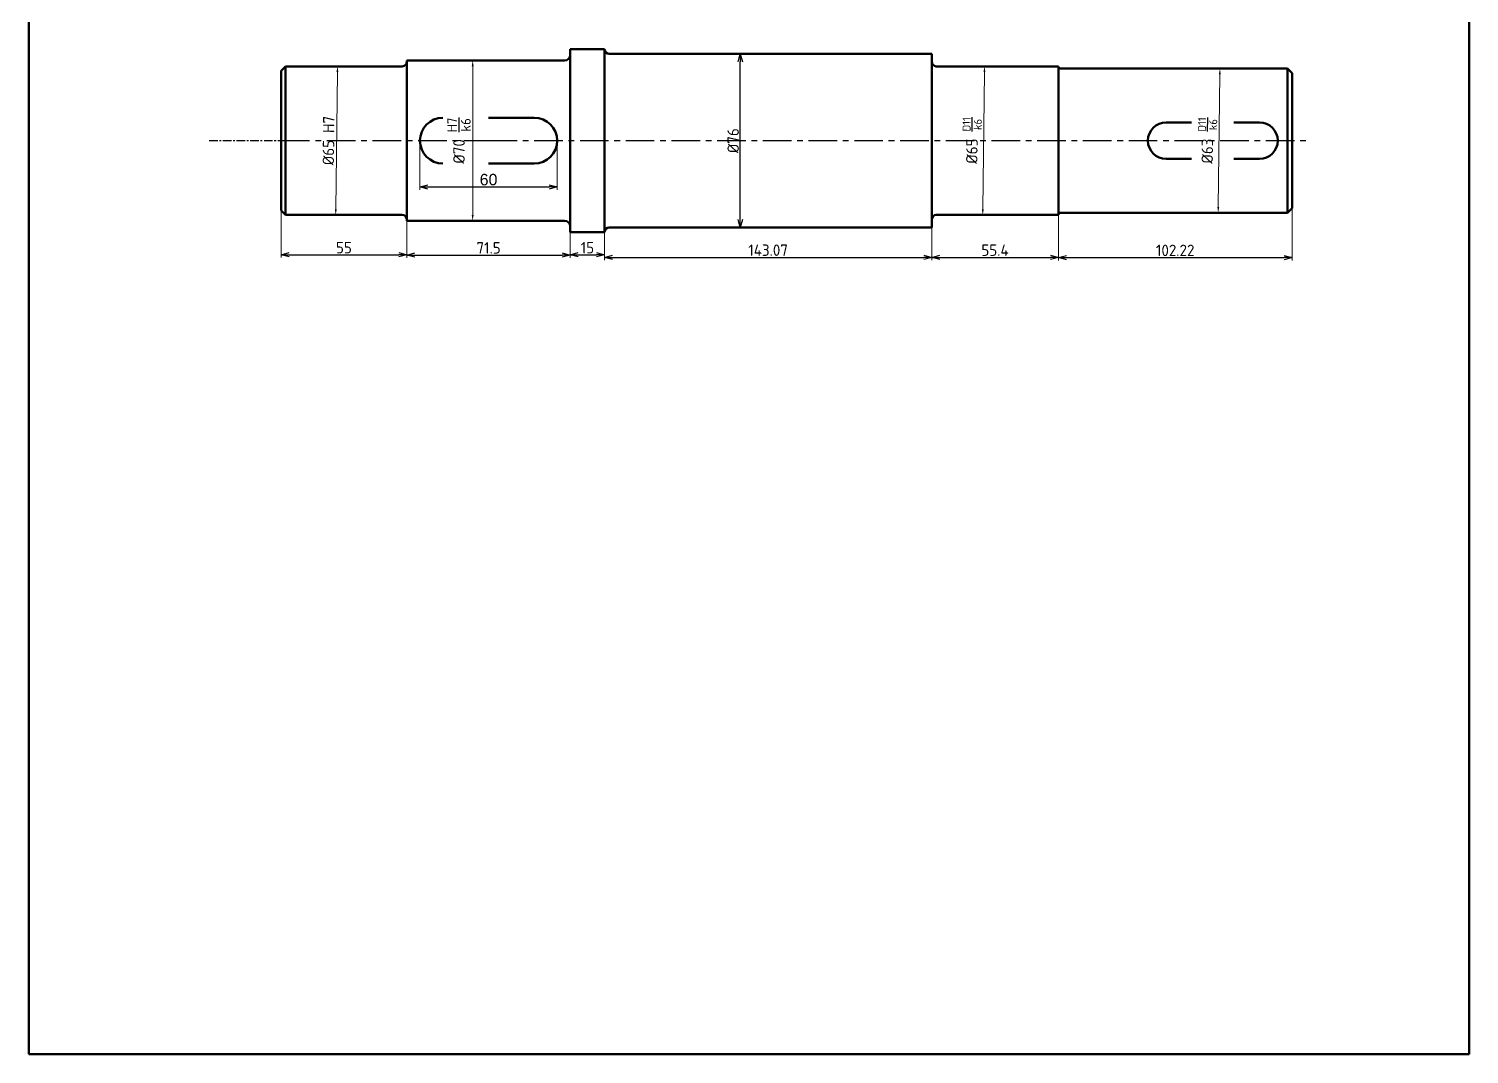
# Model space of a CAD drawing. Header units: millimetres. Extents: x -21370 to -1531, y 2 to 2748.
# Drawn here: x -8042 to -7412, y 1857 to 2305 of the extents above; entities that cross this region are included whole.
import ezdxf

# ---------------------------------------------------------------- set-up
doc = ezdxf.new("R2010")
doc.units = ezdxf.units.MM
doc.header["$LTSCALE"] = 10
doc.header["$MEASUREMENT"] = 0
doc.linetypes.add('CENTER', pattern=[2, 1.25, -0.25, 0.25, -0.25])
for name, color, linetype, lineweight in [('NET TAM', 80, 'CENTER', 25), ('NET ĐẬM', 7, 'Continuous', 50), ('THƯỜNG MẢNH', 110, 'Continuous', 25)]:
    doc.layers.add(name, color=color, linetype=linetype, lineweight=lineweight)
doc.styles.get("Standard").update_dxf_attribs({"font": 'arial.ttf', "height": 5})
doc.styles.add('TCVN', font='arial.ttf')
doc.dimstyles.new('TCVN', dxfattribs={"dimtxt": 2.5, "dimasz": 2.5, "dimexe": 1, "dimexo": 1, "dimgap": 1, "dimtad": 1, "dimtoh": 1, "dimdec": 1, "dimdsep": 46, "dimtxsty": 'TCVN', "dimcen": 0.09, "dimclrd": 2, "dimclre": 2, "dimclrt": 3, "dimadec": 0, "dimazin": 3, "dimtfac": 1, "dimtdec": 1, "dimtmove": 0, "dimatfit": 3, "dimfxl": 1, "dimtolj": 1, "dimtzin": 0, "dimlwd": 13, "dimlwe": 13, "dimarcsym": 1})
doc.dimstyles.new('TCVN$0', dxfattribs={"dimtxt": 3.5, "dimasz": 3.5, "dimexe": 1.25, "dimexo": 0.625, "dimtad": 1, "dimtoh": 1, "dimzin": 12, "dimdsep": 46, "dimtxsty": 'Standard', "dimblk": 'OPEN30', "dimcen": 3.5, "dimclrd": 3, "dimclre": 2, "dimclrt": 1, "dimadec": 0, "dimazin": 3, "dimtp": 0.1, "dimtm": 0.1, "dimtfac": 0.71, "dimtmove": 0, "dimatfit": 3, "dimldrblk": 'OPEN30', "dimfxl": 1, "dimtfillclr": 256, "dimlwd": 25, "dimlwe": 13, "dimarcsym": 1})

# ---------------------------------------------------------------- blocks, each defined once
blk = doc.blocks.new('*D140')
at = {"layer": 'Defpoints', "color": 0, "transparency": 16777216}
for p in [(-7907.49, 2288.96), (-7907.28, 2288.95), (-7908.04, 2223.96)]:
    blk.add_point(p, dxfattribs=at)
at = {"layer": 'THƯỜNG MẢNH', "lineweight": 13, "transparency": 16777216}
for p, q in [((-7908.28, 2288.97), (-7908.49, 2288.97)), ((-7908.23, 2226.46), (-7907.52, 2286.46)), ((-7909.04, 2223.97), (-7909.26, 2223.97))]:
    blk.add_line(p, q, dxfattribs=at)
at = {"layer": 'THƯỜNG MẢNH', "transparency": 16777216}
for points in [[(-7907.94, 2286.46), (-7907.1, 2286.45), (-7907.49, 2288.96)], [(-7908.64, 2226.47), (-7907.81, 2226.46), (-7908.26, 2223.96)]]:
    blk.add_solid(points, dxfattribs=at)
at = {"layer": 'THƯỜNG MẢNH', "color": 3, "transparency": 16777216, "insert": (-7911.38, 2256.5), "char_height": 2.5, "attachment_point": 5, "rotation": 89.32481, "style": 'TCVN'}
blk.add_mtext('\\A1;{\\fTCVN 7284|b0|i0|c0|p34;\\H2x;Ø65 H7}', dxfattribs=at)
blk = doc.blocks.new('*D141')
at = {"layer": 'Defpoints', "color": 0, "transparency": 16777216}
for p in [(-7627.94, 2289), (-7624.49, 2288.96), (-7628.7, 2224)]:
    blk.add_point(p, dxfattribs=at)
at = {"layer": 'THƯỜNG MẢNH', "lineweight": 13, "transparency": 16777216}
for p, q in [((-7626.94, 2288.99), (-7623.49, 2288.95)), ((-7625.23, 2226.46), (-7624.52, 2286.46)), ((-7627.7, 2223.99), (-7624.26, 2223.95))]:
    blk.add_line(p, q, dxfattribs=at)
at = {"layer": 'THƯỜNG MẢNH', "transparency": 16777216}
for points in [[(-7624.94, 2286.46), (-7624.1, 2286.45), (-7624.49, 2288.96)], [(-7625.64, 2226.47), (-7624.81, 2226.46), (-7625.26, 2223.96)]]:
    blk.add_solid(points, dxfattribs=at)
at = {"layer": 'THƯỜNG MẢNH', "color": 3, "transparency": 16777216, "insert": (-7629.96, 2256.52), "char_height": 2.5, "attachment_point": 5, "rotation": 89.32481, "style": 'TCVN'}
blk.add_mtext('\\A1;{\\fTCVN 7284|b0|i0|c0|p34;\\H2x;Ø65 \\H0.7x;\\SD11/k6;}', dxfattribs=at)
blk = doc.blocks.new('*D142')
at = {"layer": 'Defpoints', "color": 0, "transparency": 16777216}
for p in [(-7521.53, 2287.96), (-7521.53, 2287.96), (-7522.28, 2224.96)]:
    blk.add_point(p, dxfattribs=at)
at = {"layer": 'THƯỜNG MẢNH', "lineweight": 13, "transparency": 16777216}
for p, q in [((-7522.25, 2227.46), (-7521.56, 2285.46)), ((-7523.28, 2224.97), (-7523.28, 2224.97))]:
    blk.add_line(p, q, dxfattribs=at)
at = {"layer": 'THƯỜNG MẢNH', "transparency": 16777216}
for points in [[(-7521.98, 2285.46), (-7521.15, 2285.45), (-7521.53, 2287.96)], [(-7522.66, 2227.47), (-7521.83, 2227.46), (-7522.28, 2224.96)]]:
    blk.add_solid(points, dxfattribs=at)
at = {"layer": 'THƯỜNG MẢNH', "color": 3, "transparency": 16777216, "insert": (-7526.99, 2256.52), "char_height": 2.5, "attachment_point": 5, "rotation": 89.32481, "style": 'TCVN'}
blk.add_mtext('\\A1;{\\fTCVN 7284|b0|i0|c0|p34;\\H2x;Ø63 \\H0.7x;\\SD11/k6;}', dxfattribs=at)
blk = doc.blocks.new('*D147')
at = {"layer": 'Defpoints', "color": 0, "transparency": 16777216}
for p in [(-7852.36, 2291.46), (-7848.35, 2291.46), (-7852.36, 2221.46)]:
    blk.add_point(p, dxfattribs=at)
at = {"layer": 'THƯỜNG MẢNH', "lineweight": 13, "transparency": 16777216}
for p, q in [((-7851.36, 2291.46), (-7847.35, 2291.46)), ((-7848.35, 2223.96), (-7848.35, 2288.96)), ((-7851.36, 2221.46), (-7847.35, 2221.46))]:
    blk.add_line(p, q, dxfattribs=at)
at = {"layer": 'THƯỜNG MẢNH', "transparency": 16777216}
for points in [[(-7848.77, 2288.96), (-7847.93, 2288.96), (-7848.35, 2291.46)], [(-7848.77, 2223.96), (-7847.93, 2223.96), (-7848.35, 2221.46)]]:
    blk.add_solid(points, dxfattribs=at)
at = {"layer": 'THƯỜNG MẢNH', "color": 3, "transparency": 16777216, "insert": (-7854.33, 2256.46), "char_height": 2.5, "width": 36.2285, "attachment_point": 5, "rotation": 90, "style": 'TCVN'}
blk.add_mtext('\\A1;{\\fTCVN 7284|b0|i0|c0|p34;\\H2x;Ø70 \\H0.85401x;\\SH7/k6;}', dxfattribs=at)
blk = doc.blocks.new('_Open30')
at = {"color": 0, "linetype": 'ByBlock', "lineweight": -2}
for p, q in [((-1, 0.27), (0, 0)), ((0, 0), (-1, -0.27)), ((0, 0), (-1, 0))]:
    blk.add_line(p, q, dxfattribs=at)
blk = doc.blocks.new('*D153')
at = {"layer": 'Defpoints', "color": 0, "transparency": 16777216}
for p in [(-7932.16, 2225.96), (-7877.16, 2226.88), (-7877.16, 2206.57)]:
    blk.add_point(p, dxfattribs=at)
at = {"layer": 'THƯỜNG MẢNH', "linetype": 'Continuous', "lineweight": 13, "transparency": 16777216}
for p, q in [((-7932.16, 2225.33), (-7932.16, 2205.32)), ((-7877.16, 2226.26), (-7877.16, 2205.32))]:
    blk.add_line(p, q, dxfattribs=at)
at = {"layer": 'THƯỜNG MẢNH', "color": 3, "linetype": 'Continuous', "lineweight": 25, "transparency": 16777216}
blk.add_line((-7928.66, 2206.57), (-7880.66, 2206.57), dxfattribs=at)
at = {"layer": 'THƯỜNG MẢNH', "color": 3, "lineweight": 25, "transparency": 16777216, "xscale": 3.5, "yscale": 3.5, "zscale": 3.5, "rotation": 180}
blk.add_blockref('_Open30', (-7932.16, 2206.57), dxfattribs=at)
at = {"layer": 'THƯỜNG MẢNH', "color": 3, "lineweight": 25, "transparency": 16777216, "xscale": 3.5, "yscale": 3.5, "zscale": 3.5}
blk.add_blockref('_Open30', (-7877.16, 2206.57), dxfattribs=at)
at = {"layer": 'THƯỜNG MẢNH', "transparency": 16777216, "insert": (-7904.66, 2209.69), "char_height": 5, "attachment_point": 5}
blk.add_mtext('{\\fTCVN 7284|b0|i0|c0|p34;55}', dxfattribs=at)
blk = doc.blocks.new('*D154')
at = {"layer": 'Defpoints', "color": 0, "transparency": 16777216}
for p in [(-7877.16, 2226.88), (-7805.66, 2226.88), (-7805.66, 2206.45)]:
    blk.add_point(p, dxfattribs=at)
at = {"layer": 'THƯỜNG MẢNH', "linetype": 'Continuous', "lineweight": 13, "transparency": 16777216}
for p, q in [((-7877.16, 2226.26), (-7877.16, 2205.2)), ((-7805.66, 2226.26), (-7805.66, 2205.2))]:
    blk.add_line(p, q, dxfattribs=at)
at = {"layer": 'THƯỜNG MẢNH', "color": 3, "linetype": 'Continuous', "lineweight": 25, "transparency": 16777216}
blk.add_line((-7873.66, 2206.45), (-7809.16, 2206.45), dxfattribs=at)
at = {"layer": 'THƯỜNG MẢNH', "color": 3, "lineweight": 25, "transparency": 16777216, "xscale": 3.5, "yscale": 3.5, "zscale": 3.5, "rotation": 180}
blk.add_blockref('_Open30', (-7877.16, 2206.45), dxfattribs=at)
at = {"layer": 'THƯỜNG MẢNH', "color": 3, "lineweight": 25, "transparency": 16777216, "xscale": 3.5, "yscale": 3.5, "zscale": 3.5}
blk.add_blockref('_Open30', (-7805.66, 2206.45), dxfattribs=at)
at = {"layer": 'THƯỜNG MẢNH', "transparency": 16777216, "insert": (-7841.41, 2209.57), "char_height": 5, "attachment_point": 5}
blk.add_mtext('{\\fTCVN 7284|b0|i0|c0|p34;71.5}', dxfattribs=at)
blk = doc.blocks.new('*D155')
at = {"layer": 'Defpoints', "color": 0, "transparency": 16777216}
for p in [(-7805.66, 2226.88), (-7790.66, 2226.88), (-7790.66, 2206.53)]:
    blk.add_point(p, dxfattribs=at)
at = {"layer": 'THƯỜNG MẢNH', "linetype": 'Continuous', "lineweight": 13, "transparency": 16777216}
for p, q in [((-7805.66, 2226.26), (-7805.66, 2205.28)), ((-7790.66, 2226.26), (-7790.66, 2205.28))]:
    blk.add_line(p, q, dxfattribs=at)
at = {"layer": 'THƯỜNG MẢNH', "color": 3, "linetype": 'Continuous', "lineweight": 25, "transparency": 16777216}
blk.add_line((-7802.16, 2206.53), (-7794.16, 2206.53), dxfattribs=at)
at = {"layer": 'THƯỜNG MẢNH', "color": 3, "lineweight": 25, "transparency": 16777216, "xscale": 3.5, "yscale": 3.5, "zscale": 3.5, "rotation": 180}
blk.add_blockref('_Open30', (-7805.66, 2206.53), dxfattribs=at)
at = {"layer": 'THƯỜNG MẢNH', "color": 3, "lineweight": 25, "transparency": 16777216, "xscale": 3.5, "yscale": 3.5, "zscale": 3.5}
blk.add_blockref('_Open30', (-7790.66, 2206.53), dxfattribs=at)
at = {"layer": 'THƯỜNG MẢNH', "transparency": 16777216, "insert": (-7798.16, 2209.65), "char_height": 5, "attachment_point": 5}
blk.add_mtext('{\\fTCVN 7284|b0|i0|c0|p34;15}', dxfattribs=at)
blk = doc.blocks.new('*D156')
at = {"layer": 'Defpoints', "color": 0, "transparency": 16777216}
for p in [(-7647.59, 2229.12), (-7592.19, 2229.12), (-7592.19, 2205.43)]:
    blk.add_point(p, dxfattribs=at)
at = {"layer": 'THƯỜNG MẢNH', "linetype": 'Continuous', "lineweight": 13, "transparency": 16777216}
for p, q in [((-7647.59, 2228.49), (-7647.59, 2204.18)), ((-7592.19, 2228.49), (-7592.19, 2204.18))]:
    blk.add_line(p, q, dxfattribs=at)
at = {"layer": 'THƯỜNG MẢNH', "color": 3, "linetype": 'Continuous', "lineweight": 25, "transparency": 16777216}
blk.add_line((-7644.09, 2205.43), (-7595.69, 2205.43), dxfattribs=at)
at = {"layer": 'THƯỜNG MẢNH', "color": 3, "lineweight": 25, "transparency": 16777216, "xscale": 3.5, "yscale": 3.5, "zscale": 3.5, "rotation": 180}
blk.add_blockref('_Open30', (-7647.59, 2205.43), dxfattribs=at)
at = {"layer": 'THƯỜNG MẢNH', "color": 3, "lineweight": 25, "transparency": 16777216, "xscale": 3.5, "yscale": 3.5, "zscale": 3.5}
blk.add_blockref('_Open30', (-7592.19, 2205.43), dxfattribs=at)
at = {"layer": 'THƯỜNG MẢNH', "transparency": 16777216, "insert": (-7619.89, 2208.56), "char_height": 5, "attachment_point": 5}
blk.add_mtext('{\\fTCVN 7284|b0|i0|c0|p34;55.4}', dxfattribs=at)
blk = doc.blocks.new('*D157')
at = {"layer": 'Defpoints', "color": 0, "transparency": 16777216}
for p in [(-7592.19, 2229.12), (-7489.97, 2229.12), (-7489.97, 2205.35)]:
    blk.add_point(p, dxfattribs=at)
at = {"layer": 'THƯỜNG MẢNH', "linetype": 'Continuous', "lineweight": 13, "transparency": 16777216}
for p, q in [((-7592.19, 2228.49), (-7592.19, 2204.1)), ((-7489.97, 2228.49), (-7489.97, 2204.1))]:
    blk.add_line(p, q, dxfattribs=at)
at = {"layer": 'THƯỜNG MẢNH', "color": 3, "linetype": 'Continuous', "lineweight": 25, "transparency": 16777216}
blk.add_line((-7588.69, 2205.35), (-7493.47, 2205.35), dxfattribs=at)
at = {"layer": 'THƯỜNG MẢNH', "color": 3, "lineweight": 25, "transparency": 16777216, "xscale": 3.5, "yscale": 3.5, "zscale": 3.5, "rotation": 180}
blk.add_blockref('_Open30', (-7592.19, 2205.35), dxfattribs=at)
at = {"layer": 'THƯỜNG MẢNH', "color": 3, "lineweight": 25, "transparency": 16777216, "xscale": 3.5, "yscale": 3.5, "zscale": 3.5}
blk.add_blockref('_Open30', (-7489.97, 2205.35), dxfattribs=at)
at = {"layer": 'THƯỜNG MẢNH', "transparency": 16777216, "insert": (-7541.08, 2208.48), "char_height": 5, "attachment_point": 5}
blk.add_mtext('{\\fTCVN 7284|b0|i0|c0|p34;102.22}', dxfattribs=at)
blk = doc.blocks.new('*D158')
at = {"layer": 'Defpoints', "color": 0, "transparency": 16777216}
for p in [(-7790.66, 2224.31), (-7647.59, 2224.31), (-7647.59, 2205.43)]:
    blk.add_point(p, dxfattribs=at)
at = {"layer": 'THƯỜNG MẢNH', "linetype": 'Continuous', "lineweight": 13, "transparency": 16777216}
for p, q in [((-7790.66, 2223.68), (-7790.66, 2204.18)), ((-7647.59, 2223.68), (-7647.59, 2204.18))]:
    blk.add_line(p, q, dxfattribs=at)
at = {"layer": 'THƯỜNG MẢNH', "color": 3, "linetype": 'Continuous', "lineweight": 25, "transparency": 16777216}
blk.add_line((-7787.16, 2205.43), (-7651.09, 2205.43), dxfattribs=at)
at = {"layer": 'THƯỜNG MẢNH', "color": 3, "lineweight": 25, "transparency": 16777216, "xscale": 3.5, "yscale": 3.5, "zscale": 3.5, "rotation": 180}
blk.add_blockref('_Open30', (-7790.66, 2205.43), dxfattribs=at)
at = {"layer": 'THƯỜNG MẢNH', "color": 3, "lineweight": 25, "transparency": 16777216, "xscale": 3.5, "yscale": 3.5, "zscale": 3.5}
blk.add_blockref('_Open30', (-7647.59, 2205.43), dxfattribs=at)
at = {"layer": 'THƯỜNG MẢNH', "transparency": 16777216, "insert": (-7719.13, 2208.56), "char_height": 5, "attachment_point": 5}
blk.add_mtext('{\\fTCVN 7284|b0|i0|c0|p34;143.07}', dxfattribs=at)
blk = doc.blocks.new('*D160')
at = {"layer": 'Defpoints', "color": 0, "transparency": 16777216}
for p in [(-7871.41, 2256.46), (-7811.41, 2256.46), (-7811.41, 2236.21)]:
    blk.add_point(p, dxfattribs=at)
at = {"layer": 'THƯỜNG MẢNH', "linetype": 'Continuous', "lineweight": 13, "transparency": 16777216}
for p, q in [((-7871.41, 2255.83), (-7871.41, 2234.96)), ((-7811.41, 2255.83), (-7811.41, 2234.96))]:
    blk.add_line(p, q, dxfattribs=at)
at = {"layer": 'THƯỜNG MẢNH', "color": 3, "linetype": 'Continuous', "lineweight": 25, "transparency": 16777216}
blk.add_line((-7867.91, 2236.21), (-7814.91, 2236.21), dxfattribs=at)
at = {"layer": 'THƯỜNG MẢNH', "color": 3, "lineweight": 25, "transparency": 16777216, "xscale": 3.5, "yscale": 3.5, "zscale": 3.5, "rotation": 180}
blk.add_blockref('_Open30', (-7871.41, 2236.21), dxfattribs=at)
at = {"layer": 'THƯỜNG MẢNH', "color": 3, "lineweight": 25, "transparency": 16777216, "xscale": 3.5, "yscale": 3.5, "zscale": 3.5}
blk.add_blockref('_Open30', (-7811.41, 2236.21), dxfattribs=at)
at = {"layer": 'THƯỜNG MẢNH', "transparency": 16777216, "insert": (-7841.41, 2239.39), "char_height": 5, "attachment_point": 5}
blk.add_mtext('60', dxfattribs=at)
blk = doc.blocks.new('*D161')
at = {"layer": 'Defpoints', "color": 0, "transparency": 16777216}
for p in [(-7731.29, 2294.46), (-7723.02, 2294.46), (-7723.02, 2218.46)]:
    blk.add_point(p, dxfattribs=at)
at = {"layer": 'THƯỜNG MẢNH', "color": 2, "linetype": 'Continuous', "lineweight": 13, "transparency": 16777216}
for p, q in [((-7723.65, 2294.46), (-7732.54, 2294.46)), ((-7723.65, 2218.46), (-7732.54, 2218.46))]:
    blk.add_line(p, q, dxfattribs=at)
at = {"layer": 'THƯỜNG MẢNH', "color": 3, "linetype": 'Continuous', "lineweight": 25, "transparency": 16777216}
blk.add_line((-7731.29, 2221.96), (-7731.29, 2290.96), dxfattribs=at)
at = {"layer": 'THƯỜNG MẢNH', "color": 3, "lineweight": 25, "transparency": 16777216, "xscale": 3.5, "yscale": 3.5, "zscale": 3.5}
for p, rotation in [((-7731.29, 2294.46), 90), ((-7731.29, 2218.46), 270)]:
    blk.add_blockref('_Open30', p, dxfattribs=dict(at, rotation=rotation))
at = {"layer": 'THƯỜNG MẢNH', "color": 1, "transparency": 16777216, "insert": (-7734.42, 2256.46), "char_height": 5, "width": 5.3024, "attachment_point": 5, "rotation": 90}
blk.add_mtext('{\\fTCVN 7284|b0|i0|c0|p34;\\C3;Ø76}', dxfattribs=at)

msp = doc.modelspace()

# ---------------------------------------------------------------- linework, layer by layer
at = {"layer": 'NET TAM', "ltscale": 0.3}
msp.add_line((-7963.623, 2256.46, -40085.515), (-7932.16, 2256.46, -40085.515), dxfattribs=at)
at = {"layer": 'NET TAM'}
for p, q in [((-7932.16, 2256.459, -40085.515), (-7841.41, 2256.459, -40085.515)), ((-7841.41, 2256.459, -40085.515), (-7482.713, 2256.459, -40085.515))]:
    msp.add_line(p, q, dxfattribs=at)
at = {"layer": 'NET ĐẬM'}
for p, q in [((-8042.495, 1856.959, -40085.515), (-8042.495, 2747.959, -40085.515)), ((-7412.495, 2747.959, -40085.515), (-7412.495, 1856.959, -40085.515)), ((-7805.66, 2296.459, -40085.515), (-7805.66, 2256.459, -40085.515)), ((-7805.66, 2296.459, -40085.515), (-7790.66, 2296.459, -40085.515)), ((-7790.66, 2296.459, -40085.515), (-7790.66, 2256.459, -40085.515)), ((-7788.66, 2294.459, -40085.515), (-7647.594, 2294.459, -40085.515)), ((-7788.659, 2294.459, -40085.515), (-7647.594, 2294.459, -40085.515)), ((-7647.594, 2294.459, -40085.515), (-7647.594, 2256.459, -40085.515)), ((-7932.16, 2286.959, -40085.515), (-7930.16, 2288.959, -40085.515)), ((-7932.16, 2286.959, -40085.515), (-7932.16, 2256.459, -40085.515)), ((-7930.16, 2223.959, -40085.515), (-7930.16, 2288.959, -40085.515)), ((-7930.16, 2288.959, -40085.515), (-7879.16, 2288.959, -40085.515)), ((-7930.16, 2256.459, -40085.515), (-7930.16, 2288.959, -40085.515)), ((-7930.16, 2288.959, -40085.515), (-7930.16, 2223.959, -40085.515)), ((-7877.16, 2291.459, -40085.515), (-7877.16, 2256.459, -40085.515)), ((-7841.41, 2291.459, -40085.515), (-7808.16, 2291.459, -40085.515)), ((-7612.97, 2288.959, -40085.515), (-7645.594, 2288.959, -40085.515)), ((-7614.153, 2288.946, -40085.515), (-7594.904, 2288.959, -40085.515)), ((-7612.97, 2288.959, -40085.515), (-7612.97, 2288.959, -40085.515)), ((-7594.904, 2288.959, -40085.515), (-7592.195, 2288.959, -40085.515)), ((-7592.195, 2288.959, -40085.515), (-7592.195, 2256.459, -40085.515)), ((-7491.97, 2287.959, -40085.515), (-7591.195, 2287.959, -40085.515)), ((-7489.97, 2285.959, -40085.515), (-7491.97, 2287.959, -40085.515)), ((-7491.97, 2256.459, -40085.515), (-7491.97, 2287.959, -40085.515)), ((-7489.97, 2256.459, -40085.515), (-7489.97, 2285.959, -40085.515)), ((-7821.41, 2266.459, -40085.515), (-7841.41, 2266.459, -40085.515)), ((-7545.012, 2264.459, -40085.515), (-7533.952, 2264.459, -40085.515)), ((-7504.22, 2264.459, -40085.515), (-7515.457, 2264.459, -40085.515)), ((-7932.16, 2225.959, -40085.515), (-7932.16, 2256.459, -40085.515)), ((-7932.16, 2225.959, -40085.515), (-7932.16, 2256.459, -40085.515)), ((-7930.16, 2256.459, -40085.515), (-7930.16, 2223.959, -40085.515)), ((-7930.16, 2256.459, -40085.515), (-7930.16, 2223.959, -40085.515)), ((-7805.66, 2216.459, -40085.515), (-7805.66, 2256.459, -40085.515)), ((-7790.66, 2216.459, -40085.515), (-7790.66, 2256.459, -40085.515)), ((-7647.594, 2218.459, -40085.515), (-7647.594, 2256.459, -40085.515)), ((-7592.195, 2223.959, -40085.515), (-7592.195, 2256.459, -40085.515)), ((-7491.97, 2256.459, -40085.515), (-7491.97, 2224.959, -40085.515)), ((-7489.97, 2256.459, -40085.515), (-7489.97, 2226.959, -40085.515)), ((-7821.41, 2246.459, -40085.515), (-7841.41, 2246.459, -40085.515)), ((-7545.012, 2248.459, -40085.515), (-7533.952, 2248.459, -40085.515)), ((-7504.22, 2248.459, -40085.515), (-7515.457, 2248.459, -40085.515)), ((-7932.16, 2225.959, -40085.515), (-7930.16, 2223.959, -40085.515)), ((-7930.16, 2223.959, -40085.515), (-7879.16, 2223.959, -40085.515)), ((-7930.16, 2223.959, -40085.515), (-7879.16, 2223.959, -40085.515)), ((-7612.97, 2223.959, -40085.515), (-7645.594, 2223.959, -40085.515)), ((-7614.153, 2223.959, -40085.515), (-7594.904, 2223.959, -40085.515)), ((-7612.97, 2223.959, -40085.515), (-7612.97, 2223.959, -40085.515)), ((-7594.904, 2223.959, -40085.515), (-7592.195, 2223.959, -40085.515)), ((-7491.97, 2224.959, -40085.515), (-7591.195, 2224.959, -40085.515)), ((-7489.97, 2226.959, -40085.515), (-7491.97, 2224.959, -40085.515)), ((-7841.41, 2221.459, -40085.515), (-7877.16, 2221.459, -40085.515)), ((-7788.659, 2218.459, -40085.515), (-7647.594, 2218.46, -40085.515)), ((-7805.66, 2216.459, -40085.515), (-7790.66, 2216.459, -40085.515)), ((-7790.66, 2216.459, -40085.515), (-7790.66, 2216.459, -40085.515)), ((-7412.495, 1856.959, -40085.515), (-8042.495, 1856.959, -40085.515))]:
    msp.add_line(p, q, dxfattribs=at)
at = {"layer": 'NET ĐẬM', "linetype": 'Continuous'}
for p, q in [((-7805.66, 2216.459, -40085.515), (-7805.66, 2296.459, -40085.515)), ((-7877.16, 2221.459, -40085.515), (-7877.16, 2291.459, -40085.515)), ((-7808.16, 2291.459, -40085.515), (-7877.16, 2291.459, -40085.515)), ((-7808.16, 2221.459, -40085.515), (-7877.16, 2221.459, -40085.515))]:
    msp.add_line(p, q, dxfattribs=at)
at = {"layer": 'NET ĐẬM'}
for centre, radius, start, end in [((-7808.16, 2293.959, -40085.515), 2.5, 270, 0), ((-7788.66, 2296.459, -40085.515), 2, 180, 270), ((-7879.16, 2290.959, -40085.515), 2, 270, 0), ((-7645.593, 2290.96, -40085.515), 2, 179.999056, 269.999056), ((-7614.154, 2290.946, -40085.515), 2, 263.520894, 270.038021), ((-7611.97, 2288.959, -40085.515), 1, 180, 180.686879), ((-7591.195, 2288.959, -40085.515), 1, 180, 270), ((-7861.41, 2256.459, -40085.515), 10, 90, 180), ((-7821.41, 2256.459, -40085.515), 10, 0, 90), ((-7545.012, 2256.459, -40085.515), 8, 90, 180), ((-7504.22, 2256.459, -40085.515), 8, 0, 90), ((-7861.41, 2256.459, -40085.515), 10, 180, 270), ((-7821.41, 2256.459, -40085.515), 10, 270, 0), ((-7545.012, 2256.459, -40085.515), 8, 180, 270), ((-7504.22, 2256.459, -40085.515), 8, 270, 0), ((-7879.16, 2221.959, -40085.515), 2, 0, 90), ((-7645.594, 2221.959, -40085.515), 2, 90, 180), ((-7591.195, 2223.959, -40085.515), 1, 90, 180), ((-7808.16, 2218.959, -40085.515), 2.5, 0, 90), ((-7788.66, 2216.459, -40085.515), 2, 90, 180)]:
    msp.add_arc(centre, radius, start, end, dxfattribs=at)

# ---------------------------------------------------------------- dimensions: what is measured, and where the dimension line sits
at = {"layer": 'THƯỜNG MẢNH'}
dim = msp.add_linear_dim(base=(-7731.294, 2294.459, -40085.515), p1=(-7723.024, 2218.46, -40085.515), p2=(-7723.024, 2294.459, -40085.515), angle=90, text='{\\fTCVN 7284|b0|i0|c0|p34;\\C3;Ø<>}', dimstyle='TCVN$0', dxfattribs=at)
dim.commit()
dim.dimension.update_dxf_attribs({"geometry": '*D161', "text_midpoint": (-7734.419, 2256.459, -40085.515)})
for base, p1, p2, angle, text, picture, middle in [((-7907.491, 2288.957, -40085.515), (-7908.041, 2223.959, -40085.515), (-7907.276, 2288.954, -40085.515), 89.324808, '{\\fTCVN 7284|b0|i0|c0|p34;\\H2x;Ø65 H7}', '*D140', (-7911.375, 2256.5, -40085.515)), ((-7848.351, 2291.459, -40085.515), (-7852.357, 2221.459, -40085.515), (-7852.357, 2291.459, -40085.515), 90, '{\\fTCVN 7284|b0|i0|c0|p34;\\H2x;Ø<> \\H0.85401x;\\SH7/k6;}', '*D147', (-7854.333, 2256.459, -40085.515)), ((-7624.491, 2288.957, -40085.515), (-7628.703, 2224.002, -40085.515), (-7627.938, 2288.998, -40085.515), 89.324808, '{\\fTCVN 7284|b0|i0|c0|p34;\\H2x;Ø<> \\H0.7x;\\SD11/k6;}', '*D141', (-7629.957, 2256.519, -40085.515)), ((-7521.534, 2287.957, -40085.515), (-7522.277, 2224.961, -40085.515), (-7521.534, 2287.957, -40085.515), 89.324808, '{\\fTCVN 7284|b0|i0|c0|p34;\\H2x;Ø<> \\H0.7x;\\SD11/k6;}', '*D142', (-7526.988, 2256.519, -40085.515))]:
    dim = msp.add_linear_dim(base=base, p1=p1, p2=p2, angle=angle, text=text, dimstyle='TCVN', override={"dimclrd": 256, "dimclre": 256}, dxfattribs=at)
    dim.commit()
    dim.dimension.update_dxf_attribs({"geometry": picture, "text_midpoint": middle})
dim = msp.add_linear_dim(base=(-7811.41, 2236.214, -40085.515), p1=(-7871.41, 2256.459, -40085.515), p2=(-7811.41, 2256.459, -40085.515), dimstyle='TCVN$0', override={"dimclre": 256, "dimclrt": 256}, dxfattribs=at)
dim.commit()
dim.dimension.update_dxf_attribs({"geometry": '*D160', "text_midpoint": (-7841.41, 2239.392, -40085.515)})
for base, p1, p2, picture, middle in [((-7877.16, 2206.569, -40085.515), (-7932.16, 2225.959, -40085.515), (-7877.16, 2226.882, -40085.515), '*D153', (-7904.66, 2209.694, -40085.515)), ((-7805.66, 2206.449, -40085.515), (-7877.16, 2226.882, -40085.515), (-7805.66, 2226.882, -40085.515), '*D154', (-7841.41, 2209.574, -40085.515)), ((-7790.66, 2206.525, -40085.515), (-7805.66, 2226.882, -40085.515), (-7790.66, 2226.882, -40085.515), '*D155', (-7798.16, 2209.65, -40085.515)), ((-7647.594, 2205.433, -40085.515), (-7790.66, 2224.308, -40085.515), (-7647.594, 2224.308, -40085.515), '*D158', (-7719.127, 2208.558, -40085.515)), ((-7592.195, 2205.433, -40085.515), (-7647.594, 2229.119, -40085.515), (-7592.195, 2229.119, -40085.515), '*D156', (-7619.894, 2208.558, -40085.515)), ((-7489.96968, 2205.35321, -40085.51461), (-7592.19466, 2229.11939, -40085.51461), (-7489.96968, 2229.11939, -40085.51461), '*D157', (-7541.08217, 2208.47821, -40085.51461))]:
    dim = msp.add_linear_dim(base=base, p1=p1, p2=p2, text='{\\fTCVN 7284|b0|i0|c0|p34;<>}', dimstyle='TCVN$0', override={"dimclre": 256, "dimclrt": 256}, dxfattribs=at)
    dim.commit()
    dim.dimension.update_dxf_attribs({"geometry": picture, "text_midpoint": middle})

doc.saveas('drawing.dxf')
